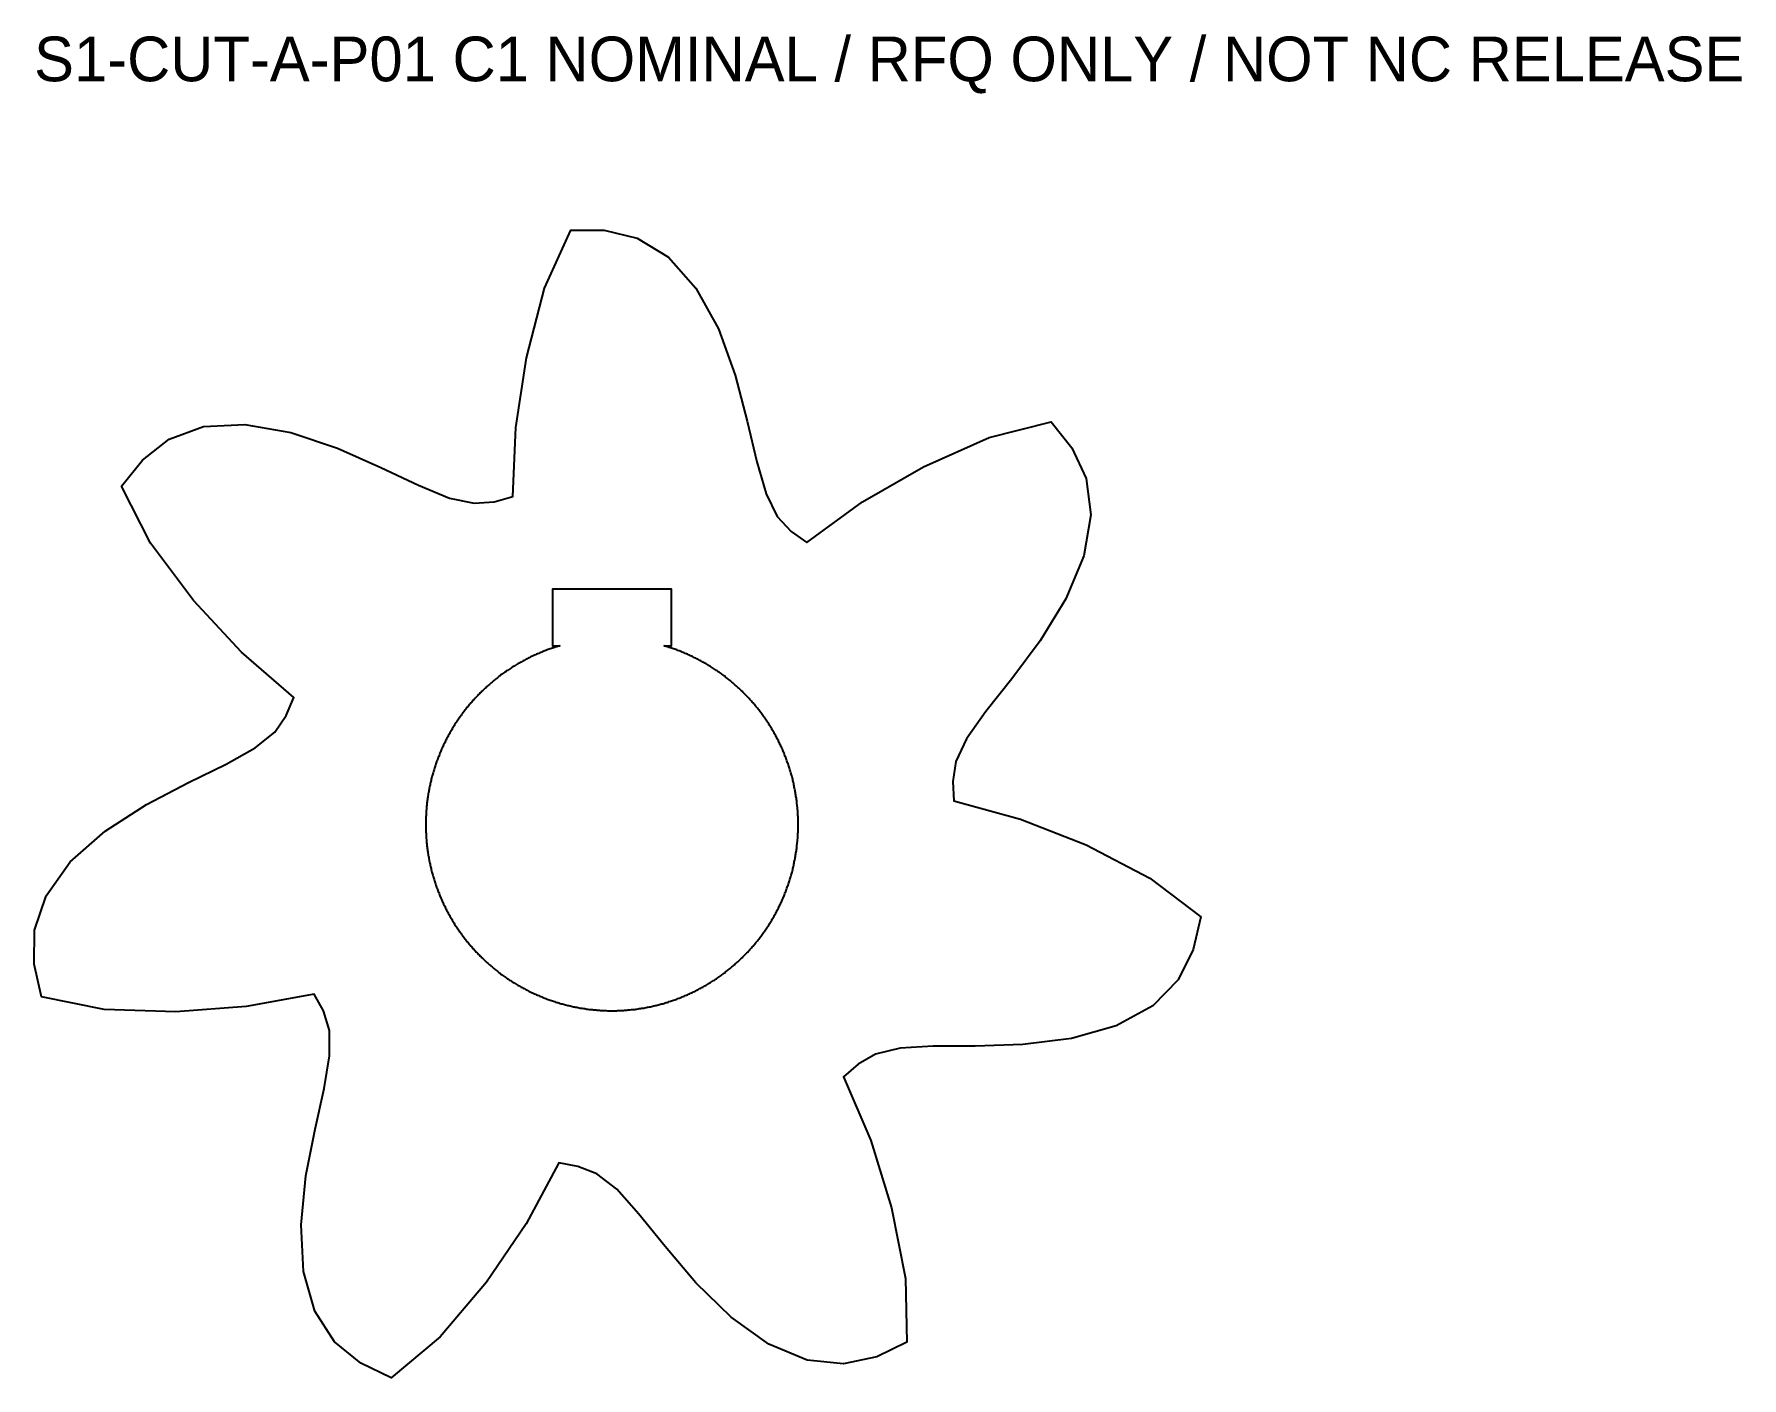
# Model space of a CAD drawing. Header units: millimetres. Extents: x -39 to 76, y -37 to 53.
import ezdxf

# ---------------------------------------------------------------- set-up
doc = ezdxf.new("R2010")
doc.units = ezdxf.units.MM
doc.layers.add('CUT', color=7, linetype='Continuous')
doc.layers.add('INFO', color=7, linetype='Continuous')

msp = doc.modelspace()

# ---------------------------------------------------------------- linework, layer by layer
at = {"layer": 'CUT'}
for points in [[(31.82, -1.37), (36.1, -3.6), (39.52, -6.19), (39.02, -8.38), (38.01, -10.42), (36.3, -12.18), (33.85, -13.51), (30.84, -14.36), (27.57, -14.77), (24.37, -14.88), (21.57, -14.89), (19.34, -15.02), (17.7, -15.41), (16.52, -16.09), (15.55, -16.95), (17.38, -21.22), (18.77, -25.74), (19.7, -30.47), (19.8, -34.76), (17.78, -35.73), (15.55, -36.21), (13.11, -35.97), (10.54, -34.89), (8, -33.07), (5.64, -30.76), (3.56, -28.33), (1.81, -26.15), (0.32, -24.49), (-1.01, -23.45), (-2.29, -22.95), (-3.56, -22.72), (-5.76, -26.82), (-8.42, -30.72), (-11.54, -34.4), (-14.83, -37.15), (-16.85, -36.17), (-18.62, -34.74), (-19.95, -32.68), (-20.71, -30), (-20.87, -26.87), (-20.54, -23.59), (-19.93, -20.45), (-19.32, -17.72), (-18.95, -15.52), (-18.97, -13.83), (-19.37, -12.52), (-19.98, -11.39), (-24.55, -12.22), (-29.27, -12.57), (-34.09, -12.43), (-38.29, -11.57), (-38.79, -9.38), (-38.77, -7.1), (-37.98, -4.78), (-36.36, -2.51), (-34.02, -0.44), (-31.25, 1.35), (-28.42, 2.83), (-25.9, 4.06), (-23.94, 5.14), (-22.64, 6.21), (-21.86, 7.33), (-21.36, 8.53), (-24.86, 11.58), (-28.08, 15.05), (-30.97, 18.9), (-32.92, 22.72), (-31.52, 24.47), (-29.72, 25.88), (-27.42, 26.72), (-24.64, 26.86), (-21.56, 26.32), (-18.43, 25.27), (-15.51, 23.98), (-12.98, 22.78), (-10.91, 21.92), (-9.26, 21.57), (-7.9, 21.67), (-6.65, 22.02), (-6.45, 26.66), (-5.74, 31.33), (-4.53, 36), (-2.76, 39.9), (-0.52, 39.9), (1.7, 39.37), (3.79, 38.09), (5.64, 36.01), (7.14, 33.27), (8.27, 30.16), (9.08, 27.07), (9.72, 24.35), (10.34, 22.2), (11.09, 20.69), (12.02, 19.68), (13.07, 18.93), (16.82, 21.66), (20.92, 24.02), (25.32, 25.98), (29.48, 27.04), (30.87, 25.28), (31.84, 23.22), (32.15, 20.79), (31.67, 18.04), (30.46, 15.16), (28.74, 12.34), (26.83, 9.78), (25.09, 7.58), (23.8, 5.76), (23.09, 4.23), (22.88, 2.88), (22.95, 1.59), (27.42, 0.36)], [(12.5, 0.15), (12.5, 0.23), (12.5, 0.31), (12.49, 0.38), (12.49, 0.46), (12.49, 0.54), (12.48, 0.61), (12.48, 0.69), (12.48, 0.77), (12.47, 0.84), (12.47, 0.92), (12.46, 1), (12.45, 1.07), (12.45, 1.15), (12.44, 1.23), (12.43, 1.3), (12.42, 1.38), (12.42, 1.45), (12.41, 1.53), (12.4, 1.61), (12.39, 1.68), (12.38, 1.76), (12.36, 1.83), (12.35, 1.91), (12.34, 1.99), (12.33, 2.06), (12.32, 2.14), (12.3, 2.21), (12.29, 2.29), (12.27, 2.36), (12.26, 2.44), (12.24, 2.51), (12.23, 2.59), (12.21, 2.66), (12.2, 2.74), (12.18, 2.81), (12.16, 2.89), (12.14, 2.96), (12.13, 3.04), (12.11, 3.11), (12.09, 3.19), (12.07, 3.26), (12.05, 3.33), (12.03, 3.41), (12.01, 3.48), (11.98, 3.56), (11.96, 3.63), (11.94, 3.7), (11.92, 3.78), (11.89, 3.85), (11.87, 3.92), (11.84, 3.99), (11.82, 4.07), (11.79, 4.14), (11.77, 4.21), (11.74, 4.28), (11.72, 4.36), (11.69, 4.43), (11.66, 4.5), (11.63, 4.57), (11.61, 4.64), (11.58, 4.71), (11.55, 4.78), (11.52, 4.85), (11.49, 4.92), (11.46, 5), (11.43, 5.07), (11.4, 5.14), (11.36, 5.21), (11.33, 5.28), (11.3, 5.34), (11.27, 5.41), (11.23, 5.48), (11.2, 5.55), (11.17, 5.62), (11.13, 5.69), (11.1, 5.76), (11.06, 5.82), (11.02, 5.89), (10.99, 5.96), (10.95, 6.03), (10.91, 6.09), (10.88, 6.16), (10.84, 6.23), (10.8, 6.29), (10.76, 6.36), (10.72, 6.43), (10.68, 6.49), (10.64, 6.56), (10.6, 6.62), (10.56, 6.69), (10.52, 6.75), (10.48, 6.82), (10.44, 6.88), (10.39, 6.94), (10.35, 7.01), (10.31, 7.07), (10.26, 7.13), (10.22, 7.2), (10.18, 7.26), (10.13, 7.32), (10.09, 7.38), (10.04, 7.45), (9.99, 7.51), (9.95, 7.57), (9.9, 7.63), (9.85, 7.69), (9.81, 7.75), (9.76, 7.81), (9.71, 7.87), (9.66, 7.93), (9.61, 7.99), (9.56, 8.05), (9.52, 8.11), (9.47, 8.16), (9.41, 8.22), (9.36, 8.28), (9.31, 8.34), (9.26, 8.39), (9.21, 8.45), (9.16, 8.51), (9.11, 8.56), (9.05, 8.62), (9, 8.67), (8.95, 8.73), (8.89, 8.78), (8.84, 8.84), (8.78, 8.89), (8.73, 8.95), (8.67, 9), (8.62, 9.05), (8.56, 9.11), (8.51, 9.16), (8.45, 9.21), (8.39, 9.26), (8.34, 9.31), (8.28, 9.36), (8.22, 9.41), (8.16, 9.47), (8.11, 9.52), (8.05, 9.56), (7.99, 9.61), (7.93, 9.66), (7.87, 9.71), (7.81, 9.76), (7.75, 9.81), (7.69, 9.85), (7.63, 9.9), (7.57, 9.95), (7.51, 9.99), (7.45, 10.04), (7.38, 10.09), (7.32, 10.13), (7.26, 10.18), (7.2, 10.22), (7.13, 10.26), (7.07, 10.31), (7.01, 10.35), (6.94, 10.39), (6.88, 10.44), (6.82, 10.48), (6.75, 10.52), (6.69, 10.56), (6.62, 10.6), (6.56, 10.64), (6.49, 10.68), (6.43, 10.72), (6.36, 10.76), (6.29, 10.8), (6.23, 10.84), (6.16, 10.88), (6.09, 10.91), (6.03, 10.95), (5.96, 10.99), (5.89, 11.02), (5.82, 11.06), (5.76, 11.1), (5.69, 11.13), (5.62, 11.17), (5.55, 11.2), (5.48, 11.23), (5.41, 11.27), (5.34, 11.3), (5.28, 11.33), (5.21, 11.36), (5.14, 11.4), (5.07, 11.43), (5, 11.46), (4.92, 11.49), (4.85, 11.52), (4.78, 11.55), (4.71, 11.58), (4.64, 11.61), (4.57, 11.63), (4.5, 11.66), (4.43, 11.69), (4.36, 11.72), (4.28, 11.74), (4.21, 11.77), (4.14, 11.79), (4.07, 11.82), (3.99, 11.84), (3.92, 11.87), (3.85, 11.89), (3.78, 11.92), (3.7, 11.94), (3.63, 11.96), (3.56, 11.98), (3.5, 12), (4, 12), (4, 15.8), (-4, 15.8), (-4, 12), (-3.5, 12), (-3.56, 11.98), (-3.63, 11.96), (-3.7, 11.94), (-3.78, 11.92), (-3.85, 11.89), (-3.92, 11.87), (-3.99, 11.84), (-4.07, 11.82), (-4.14, 11.79), (-4.21, 11.77), (-4.28, 11.74), (-4.36, 11.72), (-4.43, 11.69), (-4.5, 11.66), (-4.57, 11.63), (-4.64, 11.61), (-4.71, 11.58), (-4.78, 11.55), (-4.85, 11.52), (-4.92, 11.49), (-5, 11.46), (-5.07, 11.43), (-5.14, 11.4), (-5.21, 11.36), (-5.28, 11.33), (-5.34, 11.3), (-5.41, 11.27), (-5.48, 11.23), (-5.55, 11.2), (-5.62, 11.17), (-5.69, 11.13), (-5.76, 11.1), (-5.82, 11.06), (-5.89, 11.02), (-5.96, 10.99), (-6.03, 10.95), (-6.09, 10.91), (-6.16, 10.88), (-6.23, 10.84), (-6.29, 10.8), (-6.36, 10.76), (-6.43, 10.72), (-6.49, 10.68), (-6.56, 10.64), (-6.62, 10.6), (-6.69, 10.56), (-6.75, 10.52), (-6.82, 10.48), (-6.88, 10.44), (-6.94, 10.39), (-7.01, 10.35), (-7.07, 10.31), (-7.13, 10.26), (-7.2, 10.22), (-7.26, 10.18), (-7.32, 10.13), (-7.38, 10.09), (-7.45, 10.04), (-7.51, 9.99), (-7.57, 9.95), (-7.63, 9.9), (-7.69, 9.85), (-7.75, 9.81), (-7.81, 9.76), (-7.87, 9.71), (-7.93, 9.66), (-7.99, 9.61), (-8.05, 9.56), (-8.11, 9.52), (-8.16, 9.47), (-8.22, 9.41), (-8.28, 9.36), (-8.34, 9.31), (-8.39, 9.26), (-8.45, 9.21), (-8.51, 9.16), (-8.56, 9.11), (-8.62, 9.05), (-8.67, 9), (-8.73, 8.95), (-8.78, 8.89), (-8.84, 8.84), (-8.89, 8.78), (-8.95, 8.73), (-9, 8.67), (-9.05, 8.62), (-9.11, 8.56), (-9.16, 8.51), (-9.21, 8.45), (-9.26, 8.39), (-9.31, 8.34), (-9.36, 8.28), (-9.41, 8.22), (-9.47, 8.16), (-9.52, 8.11), (-9.56, 8.05), (-9.61, 7.99), (-9.66, 7.93), (-9.71, 7.87), (-9.76, 7.81), (-9.81, 7.75), (-9.85, 7.69), (-9.9, 7.63), (-9.95, 7.57), (-9.99, 7.51), (-10.04, 7.45), (-10.09, 7.38), (-10.13, 7.32), (-10.18, 7.26), (-10.22, 7.2), (-10.26, 7.13), (-10.31, 7.07), (-10.35, 7.01), (-10.39, 6.94), (-10.44, 6.88), (-10.48, 6.82), (-10.52, 6.75), (-10.56, 6.69), (-10.6, 6.62), (-10.64, 6.56), (-10.68, 6.49), (-10.72, 6.43), (-10.76, 6.36), (-10.8, 6.29), (-10.84, 6.23), (-10.88, 6.16), (-10.91, 6.09), (-10.95, 6.03), (-10.99, 5.96), (-11.02, 5.89), (-11.06, 5.82), (-11.1, 5.76), (-11.13, 5.69), (-11.17, 5.62), (-11.2, 5.55), (-11.23, 5.48), (-11.27, 5.41), (-11.3, 5.34), (-11.33, 5.28), (-11.36, 5.21), (-11.4, 5.14), (-11.43, 5.07), (-11.46, 5), (-11.49, 4.92), (-11.52, 4.85), (-11.55, 4.78), (-11.58, 4.71), (-11.61, 4.64), (-11.63, 4.57), (-11.66, 4.5), (-11.69, 4.43), (-11.72, 4.36), (-11.74, 4.28), (-11.77, 4.21), (-11.79, 4.14), (-11.82, 4.07), (-11.84, 3.99), (-11.87, 3.92), (-11.89, 3.85), (-11.92, 3.78), (-11.94, 3.7), (-11.96, 3.63), (-11.98, 3.56), (-12.01, 3.48), (-12.03, 3.41), (-12.05, 3.33), (-12.07, 3.26), (-12.09, 3.19), (-12.11, 3.11), (-12.13, 3.04), (-12.14, 2.96), (-12.16, 2.89), (-12.18, 2.81), (-12.2, 2.74), (-12.21, 2.66), (-12.23, 2.59), (-12.24, 2.51), (-12.26, 2.44), (-12.27, 2.36), (-12.29, 2.29), (-12.3, 2.21), (-12.32, 2.14), (-12.33, 2.06), (-12.34, 1.99), (-12.35, 1.91), (-12.36, 1.83), (-12.38, 1.76), (-12.39, 1.68), (-12.4, 1.61), (-12.41, 1.53), (-12.42, 1.45), (-12.42, 1.38), (-12.43, 1.3), (-12.44, 1.23), (-12.45, 1.15), (-12.45, 1.07), (-12.46, 1), (-12.47, 0.92), (-12.47, 0.84), (-12.48, 0.77), (-12.48, 0.69), (-12.48, 0.61), (-12.49, 0.54), (-12.49, 0.46), (-12.49, 0.38), (-12.5, 0.31), (-12.5, 0.23), (-12.5, 0.15), (-12.5, 0.08), (-12.5, 0), (-12.5, -0.08), (-12.5, -0.15), (-12.5, -0.23), (-12.5, -0.31), (-12.49, -0.38), (-12.49, -0.46), (-12.49, -0.54), (-12.48, -0.61), (-12.48, -0.69), (-12.48, -0.77), (-12.47, -0.84), (-12.47, -0.92), (-12.46, -1), (-12.45, -1.07), (-12.45, -1.15), (-12.44, -1.23), (-12.43, -1.3), (-12.42, -1.38), (-12.42, -1.45), (-12.41, -1.53), (-12.4, -1.61), (-12.39, -1.68), (-12.38, -1.76), (-12.36, -1.83), (-12.35, -1.91), (-12.34, -1.99), (-12.33, -2.06), (-12.32, -2.14), (-12.3, -2.21), (-12.29, -2.29), (-12.27, -2.36), (-12.26, -2.44), (-12.24, -2.51), (-12.23, -2.59), (-12.21, -2.66), (-12.2, -2.74), (-12.18, -2.81), (-12.16, -2.89), (-12.14, -2.96), (-12.13, -3.04), (-12.11, -3.11), (-12.09, -3.19), (-12.07, -3.26), (-12.05, -3.33), (-12.03, -3.41), (-12.01, -3.48), (-11.98, -3.56), (-11.96, -3.63), (-11.94, -3.7), (-11.92, -3.78), (-11.89, -3.85), (-11.87, -3.92), (-11.84, -3.99), (-11.82, -4.07), (-11.79, -4.14), (-11.77, -4.21), (-11.74, -4.28), (-11.72, -4.36), (-11.69, -4.43), (-11.66, -4.5), (-11.63, -4.57), (-11.61, -4.64), (-11.58, -4.71), (-11.55, -4.78), (-11.52, -4.85), (-11.49, -4.92), (-11.46, -5), (-11.43, -5.07), (-11.4, -5.14), (-11.36, -5.21), (-11.33, -5.28), (-11.3, -5.34), (-11.27, -5.41), (-11.23, -5.48), (-11.2, -5.55), (-11.17, -5.62), (-11.13, -5.69), (-11.1, -5.76), (-11.06, -5.82), (-11.02, -5.89), (-10.99, -5.96), (-10.95, -6.03), (-10.91, -6.09), (-10.88, -6.16), (-10.84, -6.23), (-10.8, -6.29), (-10.76, -6.36), (-10.72, -6.43), (-10.68, -6.49), (-10.64, -6.56), (-10.6, -6.62), (-10.56, -6.69), (-10.52, -6.75), (-10.48, -6.82), (-10.44, -6.88), (-10.39, -6.94), (-10.35, -7.01), (-10.31, -7.07), (-10.26, -7.13), (-10.22, -7.2), (-10.18, -7.26), (-10.13, -7.32), (-10.09, -7.38), (-10.04, -7.45), (-9.99, -7.51), (-9.95, -7.57), (-9.9, -7.63), (-9.85, -7.69), (-9.81, -7.75), (-9.76, -7.81), (-9.71, -7.87), (-9.66, -7.93), (-9.61, -7.99), (-9.56, -8.05), (-9.52, -8.11), (-9.47, -8.16), (-9.41, -8.22), (-9.36, -8.28), (-9.31, -8.34), (-9.26, -8.39), (-9.21, -8.45), (-9.16, -8.51), (-9.11, -8.56), (-9.05, -8.62), (-9, -8.67), (-8.95, -8.73), (-8.89, -8.78), (-8.84, -8.84), (-8.78, -8.89), (-8.73, -8.95), (-8.67, -9), (-8.62, -9.05), (-8.56, -9.11), (-8.51, -9.16), (-8.45, -9.21), (-8.39, -9.26), (-8.34, -9.31), (-8.28, -9.36), (-8.22, -9.41), (-8.16, -9.47), (-8.11, -9.52), (-8.05, -9.56), (-7.99, -9.61), (-7.93, -9.66), (-7.87, -9.71), (-7.81, -9.76), (-7.75, -9.81), (-7.69, -9.85), (-7.63, -9.9), (-7.57, -9.95), (-7.51, -9.99), (-7.45, -10.04), (-7.38, -10.09), (-7.32, -10.13), (-7.26, -10.18), (-7.2, -10.22), (-7.13, -10.26), (-7.07, -10.31), (-7.01, -10.35), (-6.94, -10.39), (-6.88, -10.44), (-6.82, -10.48), (-6.75, -10.52), (-6.69, -10.56), (-6.62, -10.6), (-6.56, -10.64), (-6.49, -10.68), (-6.43, -10.72), (-6.36, -10.76), (-6.29, -10.8), (-6.23, -10.84), (-6.16, -10.88), (-6.09, -10.91), (-6.03, -10.95), (-5.96, -10.99), (-5.89, -11.02), (-5.82, -11.06), (-5.76, -11.1), (-5.69, -11.13), (-5.62, -11.17), (-5.55, -11.2), (-5.48, -11.23), (-5.41, -11.27), (-5.34, -11.3), (-5.28, -11.33), (-5.21, -11.36), (-5.14, -11.4), (-5.07, -11.43), (-5, -11.46), (-4.92, -11.49), (-4.85, -11.52), (-4.78, -11.55), (-4.71, -11.58), (-4.64, -11.61), (-4.57, -11.63), (-4.5, -11.66), (-4.43, -11.69), (-4.36, -11.72), (-4.28, -11.74), (-4.21, -11.77), (-4.14, -11.79), (-4.07, -11.82), (-3.99, -11.84), (-3.92, -11.87), (-3.85, -11.89), (-3.78, -11.92), (-3.7, -11.94), (-3.63, -11.96), (-3.56, -11.98), (-3.48, -12.01), (-3.41, -12.03), (-3.33, -12.05), (-3.26, -12.07), (-3.19, -12.09), (-3.11, -12.11), (-3.04, -12.13), (-2.96, -12.14), (-2.89, -12.16), (-2.81, -12.18), (-2.74, -12.2), (-2.66, -12.21), (-2.59, -12.23), (-2.51, -12.24), (-2.44, -12.26), (-2.36, -12.27), (-2.29, -12.29), (-2.21, -12.3), (-2.14, -12.32), (-2.06, -12.33), (-1.99, -12.34), (-1.91, -12.35), (-1.83, -12.36), (-1.76, -12.38), (-1.68, -12.39), (-1.61, -12.4), (-1.53, -12.41), (-1.45, -12.42), (-1.38, -12.42), (-1.3, -12.43), (-1.23, -12.44), (-1.15, -12.45), (-1.07, -12.45), (-1, -12.46), (-0.92, -12.47), (-0.84, -12.47), (-0.77, -12.48), (-0.69, -12.48), (-0.61, -12.48), (-0.54, -12.49), (-0.46, -12.49), (-0.38, -12.49), (-0.31, -12.5), (-0.23, -12.5), (-0.15, -12.5), (-0.08, -12.5), (0, -12.5), (0.08, -12.5), (0.15, -12.5), (0.23, -12.5), (0.31, -12.5), (0.38, -12.49), (0.46, -12.49), (0.54, -12.49), (0.61, -12.48), (0.69, -12.48), (0.77, -12.48), (0.84, -12.47), (0.92, -12.47), (1, -12.46), (1.07, -12.45), (1.15, -12.45), (1.23, -12.44), (1.3, -12.43), (1.38, -12.42), (1.45, -12.42), (1.53, -12.41), (1.61, -12.4), (1.68, -12.39), (1.76, -12.38), (1.83, -12.36), (1.91, -12.35), (1.99, -12.34), (2.06, -12.33), (2.14, -12.32), (2.21, -12.3), (2.29, -12.29), (2.36, -12.27), (2.44, -12.26), (2.51, -12.24), (2.59, -12.23), (2.66, -12.21), (2.74, -12.2), (2.81, -12.18), (2.89, -12.16), (2.96, -12.14), (3.04, -12.13), (3.11, -12.11), (3.19, -12.09), (3.26, -12.07), (3.33, -12.05), (3.41, -12.03), (3.48, -12.01), (3.56, -11.98), (3.63, -11.96), (3.7, -11.94), (3.78, -11.92), (3.85, -11.89), (3.92, -11.87), (3.99, -11.84), (4.07, -11.82), (4.14, -11.79), (4.21, -11.77), (4.28, -11.74), (4.36, -11.72), (4.43, -11.69), (4.5, -11.66), (4.57, -11.63), (4.64, -11.61), (4.71, -11.58), (4.78, -11.55), (4.85, -11.52), (4.92, -11.49), (5, -11.46), (5.07, -11.43), (5.14, -11.4), (5.21, -11.36), (5.28, -11.33), (5.34, -11.3), (5.41, -11.27), (5.48, -11.23), (5.55, -11.2), (5.62, -11.17), (5.69, -11.13), (5.76, -11.1), (5.82, -11.06), (5.89, -11.02), (5.96, -10.99), (6.03, -10.95), (6.09, -10.91), (6.16, -10.88), (6.23, -10.84), (6.29, -10.8), (6.36, -10.76), (6.43, -10.72), (6.49, -10.68), (6.56, -10.64), (6.62, -10.6), (6.69, -10.56), (6.75, -10.52), (6.82, -10.48), (6.88, -10.44), (6.94, -10.39), (7.01, -10.35), (7.07, -10.31), (7.13, -10.26), (7.2, -10.22), (7.26, -10.18), (7.32, -10.13), (7.38, -10.09), (7.45, -10.04), (7.51, -9.99), (7.57, -9.95), (7.63, -9.9), (7.69, -9.85), (7.75, -9.81), (7.81, -9.76), (7.87, -9.71), (7.93, -9.66), (7.99, -9.61), (8.05, -9.56), (8.11, -9.52), (8.16, -9.47), (8.22, -9.41), (8.28, -9.36), (8.34, -9.31), (8.39, -9.26), (8.45, -9.21), (8.51, -9.16), (8.56, -9.11), (8.62, -9.05), (8.67, -9), (8.73, -8.95), (8.78, -8.89), (8.84, -8.84), (8.89, -8.78), (8.95, -8.73), (9, -8.67), (9.05, -8.62), (9.11, -8.56), (9.16, -8.51), (9.21, -8.45), (9.26, -8.39), (9.31, -8.34), (9.36, -8.28), (9.41, -8.22), (9.47, -8.16), (9.52, -8.11), (9.56, -8.05), (9.61, -7.99), (9.66, -7.93), (9.71, -7.87), (9.76, -7.81), (9.81, -7.75), (9.85, -7.69), (9.9, -7.63), (9.95, -7.57), (9.99, -7.51), (10.04, -7.45), (10.09, -7.38), (10.13, -7.32), (10.18, -7.26), (10.22, -7.2), (10.26, -7.13), (10.31, -7.07), (10.35, -7.01), (10.39, -6.94), (10.44, -6.88), (10.48, -6.82), (10.52, -6.75), (10.56, -6.69), (10.6, -6.62), (10.64, -6.56), (10.68, -6.49), (10.72, -6.43), (10.76, -6.36), (10.8, -6.29), (10.84, -6.23), (10.88, -6.16), (10.91, -6.09), (10.95, -6.03), (10.99, -5.96), (11.02, -5.89), (11.06, -5.82), (11.1, -5.76), (11.13, -5.69), (11.17, -5.62), (11.2, -5.55), (11.23, -5.48), (11.27, -5.41), (11.3, -5.34), (11.33, -5.28), (11.36, -5.21), (11.4, -5.14), (11.43, -5.07), (11.46, -5), (11.49, -4.92), (11.52, -4.85), (11.55, -4.78), (11.58, -4.71), (11.61, -4.64), (11.63, -4.57), (11.66, -4.5), (11.69, -4.43), (11.72, -4.36), (11.74, -4.28), (11.77, -4.21), (11.79, -4.14), (11.82, -4.07), (11.84, -3.99), (11.87, -3.92), (11.89, -3.85), (11.92, -3.78), (11.94, -3.7), (11.96, -3.63), (11.98, -3.56), (12.01, -3.48), (12.03, -3.41), (12.05, -3.33), (12.07, -3.26), (12.09, -3.19), (12.11, -3.11), (12.13, -3.04), (12.14, -2.96), (12.16, -2.89), (12.18, -2.81), (12.2, -2.74), (12.21, -2.66), (12.23, -2.59), (12.24, -2.51), (12.26, -2.44), (12.27, -2.36), (12.29, -2.29), (12.3, -2.21), (12.32, -2.14), (12.33, -2.06), (12.34, -1.99), (12.35, -1.91), (12.36, -1.83), (12.38, -1.76), (12.39, -1.68), (12.4, -1.61), (12.41, -1.53), (12.42, -1.45), (12.42, -1.38), (12.43, -1.3), (12.44, -1.23), (12.45, -1.15), (12.45, -1.07), (12.46, -1), (12.47, -0.92), (12.47, -0.84), (12.48, -0.77), (12.48, -0.69), (12.48, -0.61), (12.49, -0.54), (12.49, -0.46), (12.49, -0.38), (12.5, -0.31), (12.5, -0.23), (12.5, -0.15), (12.5, -0.08), (12.5, 0), (12.5, 0.08)]]:
    msp.add_lwpolyline(points, close=True, dxfattribs=at)

# ---------------------------------------------------------------- texts
at = {"layer": 'INFO'}
msp.add_text('S1-CUT-A-P01 C1 NOMINAL / RFQ ONLY / NOT NC RELEASE', height=3, dxfattribs=at).set_placement((-38.79, 49.9))

doc.saveas('drawing.dxf')
